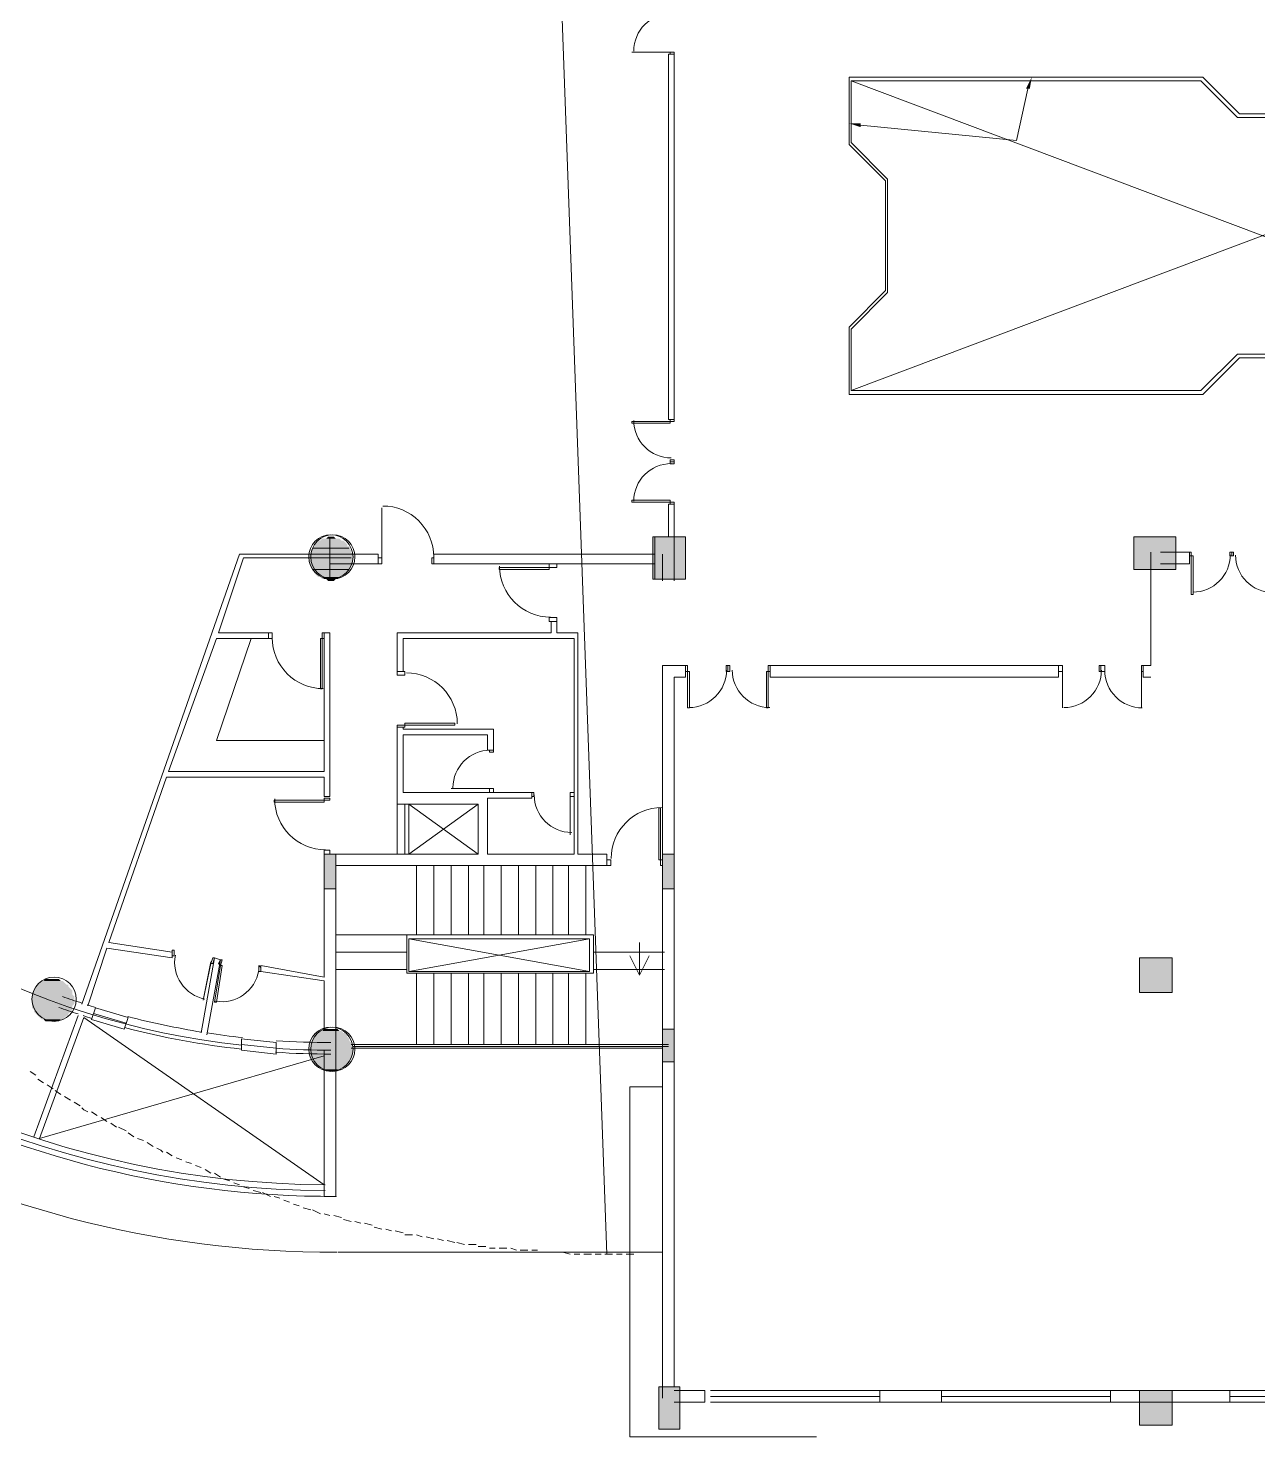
# Model space of a CAD drawing. Header units: inches. Extents: x 1969 to 240164, y 1364 to 46451.
# Drawn here: x 19241 to 21421, y 17804 to 20294 of the extents above; entities that cross this region are included whole.
import ezdxf

# ---------------------------------------------------------------- set-up
doc = ezdxf.new("R2010")
doc.units = ezdxf.units.IN
doc.header["$MEASUREMENT"] = 0
for name, color, linetype in [('PDF_0', 7, 'Continuous'), ('PDF_BH_Waste', 7, 'Continuous'), ('PDF_thin ha', 7, 'Continuous'), ('PDF_TXT', 7, 'Continuous')]:
    doc.layers.add(name, color=color, linetype=linetype)

msp = doc.modelspace()

# ---------------------------------------------------------------- linework, layer by layer
at = {"layer": 'PDF_0', "lineweight": 0}
for points in [[(20379.6, 20251.2), (20311.4, 20251.2), (20379.6, 20251.2)], [(20376.2, 20247.8), (20386.4, 20247.8), (20386.4, 19600.1), (20376.2, 19600.1), (20376.2, 20247.8), (20376.2, 19702.4)], [(20379.6, 20251.2), (20379.6, 20251.2)], [(22162.3, 20111.4), (22162.3, 20206.9), (21651, 20206.9), (21582.8, 20142.1), (21388.5, 20142.1), (21323.8, 20206.9), (20696.6, 20206.9), (20696.6, 20087.6), (20761.3, 20022.8), (20761.3, 19828.5), (20696.6, 19763.8), (20696.6, 19644.5), (21323.8, 19644.5), (21388.5, 19709.2), (21582.8, 19709.2), (21651, 19644.5)], [(20700, 19651.3), (20700, 19760.4), (20764.7, 19825.1), (20764.7, 20026.2), (20700, 20091), (20700, 20200.1)], [(21013.6, 20186.4), (20993.1, 20094.4), (20717, 20121.7)], [(20386.4, 19392.2), (20386.4, 19317.2), (20352.3, 19317.2), (20352.3, 19392.2), (20386.4, 19392.2), (20386.4, 19450.2), (20376.2, 19450.2), (20376.2, 19392.2)], [(19868.3, 19354.7), (19868.3, 19443.3), (19868.3, 19354.7)], [(19776.2, 19317.2), (19776.2, 19392.2)], [(19861.4, 19344.5), (19861.4, 19361.5), (19616, 19361.5), (19336.5, 18563.9), (19616, 19361.5)], [(19813.7, 19354.7), (19622.8, 19354.7), (19578.5, 19221.8), (19667.1, 19221.8), (19667.1, 19211.6), (19575.1, 19211.6)], [(19810.3, 19371.8), (19745.5, 19371.8), (19810.3, 19371.8)], [(19861.4, 19361.5), (19861.4, 19344.5), (19776.2, 19344.5)], [(19868.3, 19354.7), (19868.3, 19354.7)], [(20352.3, 19361.5), (19960.3, 19361.5), (19960.3, 19344.5), (20352.3, 19344.5)], [(20365.9, 19361.5), (20365.9, 19313.8)], [(20386.4, 19361.5), (20386.4, 19313.8)], [(21231.7, 19361.5), (21231.7, 19163.8), (21231.7, 19364.9)], [(21248.8, 19364.9), (21299.9, 19364.9), (21299.9, 19344.5), (21248.8, 19344.5)], [(19810.3, 19334.3), (19745.5, 19334.3), (19810.3, 19334.3)], [(19786.4, 18809.3), (20267.1, 18809.3), (20267.1, 18829.8), (20215.9, 18829.8), (20215.9, 19221.8), (20178.4, 19221.8), (20178.4, 19242.2), (20178.4, 19249), (20164.8, 19249), (20164.8, 19242.2), (20178.4, 19242.2), (20168.2, 19242.2), (20168.2, 19221.8), (19895.5, 19221.8), (19895.5, 19153.6), (19909.2, 19153.6), (19909.2, 19146.8), (19895.5, 19146.8), (19895.5, 19153.6), (19905.8, 19153.6), (19905.8, 19211.6), (20209.1, 19211.6), (20209.1, 18829.8), (20055.7, 18829.8), (20055.7, 18928.6), (20055.7, 18829.8), (20209.1, 18829.8), (20209.1, 19140), (20209.1, 18829.8), (20055.7, 18829.8)], [(19489.9, 18976.3), (19575.1, 19211.6), (19489.9, 18976.3), (19766, 18976.3), (19766, 19211.6), (19766, 19221.8), (19776.2, 19221.8), (19776.2, 18932), (19766, 18932), (19766, 18966.1), (19486.5, 18966.1), (19384.2, 18673), (19496.7, 18655.9), (19496.7, 18645.7), (19380.8, 18662.7), (19346.7, 18560.5), (19380.8, 18662.7)], [(19636.5, 19211.6), (19575.1, 19030.9), (19766, 19030.9)], [(20215.9, 19160.4), (20215.9, 18829.8), (20243.2, 18829.8)], [(20365.9, 19163.8), (20406.8, 19163.8), (20406.8, 19143.4), (20386.4, 19143.4), (20386.4, 17885.6)], [(20365.9, 18488.9), (20365.9, 19163.8), (20365.9, 18683.2)], [(21074.9, 19153.6), (21074.9, 19153.6)], [(21214.7, 19153.6), (21214.7, 19153.6)], [(21214.7, 19153.6), (21214.7, 19088.8), (21214.7, 19153.6)], [(21218.1, 19163.8), (21218.1, 19143.4), (21231.7, 19143.4)], [(19905.8, 18938.9), (20055.7, 18938.9), (19905.8, 18938.9), (20055.7, 18938.9), (19905.8, 18938.9), (19905.8, 19041.1), (20055.7, 19041.1), (20055.7, 19013.8), (20066, 19013.8), (20066, 19051.3), (19905.8, 19051.3), (19905.8, 19054.7), (19895.5, 19054.7), (19895.5, 18829.8), (19786.4, 18829.8), (19786.4, 18768.4), (19766, 18768.4), (19766, 18829.8), (19786.4, 18829.8), (19895.5, 18829.8), (19786.4, 18829.8), (19786.4, 18768.4), (19766, 18768.4), (19766, 18829.8), (19786.4, 18829.8), (19895.5, 18829.8), (19776.2, 18829.8), (19766, 18829.8), (19766, 18611.6)], [(20059.1, 18945.7), (19991, 18945.7), (20059.1, 18945.7)], [(20055.7, 18938.9), (20134.1, 18938.9), (20134.1, 18928.6), (20055.7, 18928.6), (20055.7, 18829.8), (20209.1, 18829.8)], [(20059.1, 18945.7), (20059.1, 18945.7)], [(20202.3, 18932), (20202.3, 18932)], [(20038.7, 18829.8), (19895.5, 18829.8), (20038.7, 18829.8), (19956.9, 18829.8), (20038.7, 18829.8), (19916, 18918.4), (20038.7, 18829.8), (20038.7, 18918.4), (19916, 18918.4), (20038.7, 18829.8), (20038.7, 18918.4), (19916, 18918.4), (19916, 18829.8), (20038.7, 18918.4), (20038.7, 18829.8), (19916, 18918.4), (20038.7, 18918.4), (19916, 18829.8), (20038.7, 18918.4)], [(19895.5, 18918.4), (20038.7, 18918.4), (19916, 18829.8), (19916, 18918.4), (19916, 18829.8), (19916, 18918.4)], [(19909.2, 18918.4), (19909.2, 18829.8)], [(19766, 18604.8), (19766, 18516.2), (19766, 18604.8), (19653.5, 18621.8), (19653.5, 18632.1), (19766, 18611.6), (19766, 18829.8), (19776.2, 18829.8), (19776.2, 18836.6), (19766, 18836.6), (19766, 18829.8), (19776.2, 18829.8)], [(19776.2, 18829.8), (19776.2, 18829.8)], [(19776.2, 18829.8), (19776.2, 18829.8)], [(19803.5, 18829.8), (19922.8, 18829.8)], [(19895.5, 18829.8), (19895.5, 18829.8)], [(20386.4, 18730.9), (20386.4, 18829.8), (20386.4, 18768.4), (20365.9, 18768.4), (20386.4, 18768.4), (20386.4, 18829.8), (20365.9, 18829.8), (20365.9, 18768.4), (20365.9, 18829.8), (20386.4, 18829.8), (20365.9, 18829.8), (20365.9, 18730.9), (20365.9, 18823)], [(19786.4, 18471.9), (19786.4, 18809.3), (20243.2, 18809.3)], [(19960.3, 18686.6), (19960.3, 18809.3)], [(19991, 18686.6), (19991, 18809.3)], [(20021.6, 18686.6), (20021.6, 18809.3)], [(20048.9, 18686.6), (20048.9, 18809.3)], [(20079.6, 18686.6), (20079.6, 18809.3)], [(20110.3, 18686.6), (20110.3, 18809.3)], [(20141, 18686.6), (20141, 18809.3)], [(20171.6, 18686.6), (20171.6, 18809.3)], [(20198.9, 18686.6), (20198.9, 18809.3)], [(20229.6, 18686.6), (20229.6, 18809.3)], [(19912.6, 18686.6), (19786.4, 18686.6)], [(20236.4, 18679.8), (19916, 18621.8)], [(20236.4, 18621.8), (19916, 18679.8)], [(19912.6, 18655.9), (19786.4, 18655.9)], [(20243.2, 18655.9), (20369.3, 18655.9)], [(20325, 18673), (20325, 18615), (20342.1, 18649.1)], [(19547.8, 18512.8), (19571.7, 18645.7), (19581.9, 18642.3), (19558.1, 18509.4)], [(19581.9, 18642.3), (19578.5, 18635.5), (19581.9, 18632.1), (19585.3, 18642.3), (19581.9, 18642.3), (19571.7, 18645.7), (19568.3, 18645.7), (19564.9, 18635.5), (19568.3, 18635.5), (19571.7, 18645.7)], [(20325, 18615), (20308, 18649.1)], [(19912.6, 18625.3), (19786.4, 18625.3)], [(19929.6, 18618.4), (19929.6, 18492.3)], [(19960.3, 18618.4), (19960.3, 18492.3)], [(19991, 18618.4), (19991, 18492.3)], [(20021.6, 18618.4), (20021.6, 18492.3)], [(20048.9, 18618.4), (20048.9, 18492.3)], [(20079.6, 18618.4), (20079.6, 18492.3)], [(20110.3, 18618.4), (20110.3, 18492.3)], [(20141, 18618.4), (20141, 18492.3)], [(20171.6, 18618.4), (20171.6, 18492.3)], [(20198.9, 18618.4), (20198.9, 18492.3)], [(20229.6, 18618.4), (20229.6, 18492.3)], [(20243.2, 18625.3), (20369.3, 18625.3)], [(19329.7, 18543.4), (19251.3, 18328.7)], [(19766, 18243.5), (19339.9, 18540), (19261.5, 18325.3), (19766, 18471.9)], [(19414.9, 18529.8), (19356.9, 18546.9)], [(19680.8, 18485.5), (19680.8, 18485.5)], [(19786.4, 18482.1), (19786.4, 18223), (19766, 18223), (19766, 18482.1)], [(19813.7, 18492.3), (20376.2, 18492.3), (19813.7, 18492.3), (20365.9, 18492.3)], [(19813.7, 18485.5), (20365.9, 18485.5)], [(19817.1, 18488.9), (20376.2, 18488.9)], [(20638.6, 17796.9), (20308, 17796.9), (20308, 18417.3), (20365.9, 18417.3)], [(19789.9, 18124.2), (20365.9, 18124.2)], [(20440.9, 17858.3), (20440.9, 17878.7)], [(20451.1, 17878.7), (20751.1, 17878.7)], [(20860.2, 17878.7), (20751.1, 17878.7)], [(20751.1, 17858.3), (20751.1, 17878.7)], [(20860.2, 17858.3), (20860.2, 17878.7)], [(20860.2, 17858.3), (21160.2, 17858.3), (21160.2, 17878.7), (20860.2, 17878.7)], [(21371.5, 17858.3), (21671.5, 17858.3), (21671.5, 17878.7), (21371.5, 17878.7), (21248.8, 17878.7), (21160.2, 17878.7), (21248.8, 17878.7)], [(21371.5, 17878.7), (21371.5, 17858.3), (21231.7, 17858.3)], [(20451.1, 17868.5), (20751.1, 17868.5)], [(20451.1, 17858.3), (20751.1, 17858.3)], [(20860.2, 17858.3), (20751.1, 17858.3)], [(21160.2, 17868.5), (20860.2, 17868.5)], [(21671.5, 17868.5), (21371.5, 17868.5)]]:
    msp.add_lwpolyline(points, dxfattribs=at)
for points in [[(20386.4, 20247.8), (20386.4, 20251.2), (20379.6, 20251.2), (20379.6, 20247.8)], [(21651, 19651.3), (22158.9, 19651.3), (20700, 20200.1), (21320.4, 20200.1), (21385.1, 20135.3), (21586.2, 20135.3), (21651, 20200.1), (22158.9, 20200.1), (20700, 19651.3), (21320.4, 19651.3), (21385.1, 19716), (21586.2, 19716)], [(20386.4, 19600.1), (20386.4, 19596.7), (20379.6, 19596.7), (20379.6, 19600.1)], [(20379.6, 19596.7), (20379.6, 19593.3), (20311.4, 19593.3), (20311.4, 19596.7)], [(20386.4, 19528.6), (20386.4, 19525.2), (20379.6, 19525.2), (20379.6, 19528.6)], [(20386.4, 19521.7), (20386.4, 19525.2), (20379.6, 19525.2), (20379.6, 19521.7)], [(20379.6, 19453.6), (20379.6, 19457), (20311.4, 19457), (20311.4, 19453.6)], [(20386.4, 19450.2), (20386.4, 19453.6), (20379.6, 19453.6), (20379.6, 19450.2)], [(19861.4, 19344.5), (19868.3, 19344.5), (19868.3, 19354.7), (19861.4, 19354.7)], [(19956.9, 19344.5), (19960.3, 19344.5), (19960.3, 19354.7), (19956.9, 19354.7)], [(21299.9, 19364.9), (21303.3, 19364.9), (21303.3, 19358.1), (21299.9, 19358.1)], [(21303.3, 19358.1), (21306.7, 19358.1), (21306.7, 19290), (21303.3, 19290)], [(21371.5, 19364.9), (21374.9, 19364.9), (21374.9, 19358.1), (21371.5, 19358.1)], [(21378.3, 19364.9), (21374.9, 19364.9), (21374.9, 19358.1), (21378.3, 19358.1)], [(20164.8, 19337.7), (20164.8, 19334.3), (20076.2, 19334.3), (20076.2, 19337.7)], [(20178.4, 19344.5), (20178.4, 19337.7), (20164.8, 19337.7), (20164.8, 19344.5)], [(19674, 19221.8), (19667.1, 19221.8), (19667.1, 19211.6), (19674, 19211.6)], [(19762.6, 19211.6), (19759.2, 19211.6), (19759.2, 19122.9), (19762.6, 19122.9)], [(19766, 19221.8), (19762.6, 19221.8), (19762.6, 19211.6), (19766, 19211.6)], [(20406.8, 19163.8), (20410.2, 19163.8), (20410.2, 19153.6), (20406.8, 19153.6)], [(20410.2, 19153.6), (20413.6, 19153.6), (20413.6, 19088.8), (20410.2, 19088.8)], [(20478.4, 19163.8), (20481.8, 19163.8), (20481.8, 19153.6), (20478.4, 19153.6)], [(20485.2, 19163.8), (20481.8, 19163.8), (20481.8, 19153.6), (20485.2, 19153.6)], [(20553.4, 19153.6), (20550, 19153.6), (20550, 19088.8), (20553.4, 19088.8)], [(20556.8, 19163.8), (20553.4, 19163.8), (20553.4, 19153.6), (20556.8, 19153.6)], [(21068.1, 19143.4), (21068.1, 19163.8), (20556.8, 19163.8), (20556.8, 19143.4)], [(21068.1, 19163.8), (21074.9, 19163.8), (21074.9, 19153.6), (21068.1, 19153.6)], [(21074.9, 19153.6), (21074.9, 19088.8)], [(21139.7, 19163.8), (21143.1, 19163.8), (21143.1, 19153.6), (21139.7, 19153.6)], [(21149.9, 19163.8), (21143.1, 19163.8), (21143.1, 19153.6), (21149.9, 19153.6)], [(21218.1, 19163.8), (21214.7, 19163.8), (21214.7, 19153.6), (21218.1, 19153.6)], [(21231.7, 19163.8), (21218.1, 19163.8)], [(19895.5, 19054.7), (19895.5, 19058.2), (19909.2, 19058.2), (19909.2, 19054.7)], [(19909.2, 19058.2), (19909.2, 19061.6), (19997.8, 19061.6), (19997.8, 19058.2)], [(20066, 19010.4), (20066, 19013.8), (20059.1, 19013.8), (20059.1, 19010.4)], [(19384.2, 18673), (19486.5, 18966.1)], [(19766, 18925.2), (19766, 18921.8), (19677.4, 18921.8), (19677.4, 18925.2)], [(19776.2, 18928.6), (19776.2, 18925.2), (19766, 18925.2), (19766, 18928.6)], [(20066, 18938.9), (20066, 18945.7), (20059.1, 18945.7), (20059.1, 18938.9)], [(20137.5, 18938.9), (20134.1, 18938.9), (20134.1, 18932), (20137.5, 18932)], [(20209.1, 18938.9), (20202.3, 18938.9), (20202.3, 18932), (20209.1, 18932)], [(20202.3, 18932), (20202.3, 18863.9)], [(19991, 18918.4), (19956.9, 18918.4)], [(19991, 18918.4), (19956.9, 18918.4)], [(20362.5, 18819.5), (20359.1, 18819.5), (20359.1, 18911.6), (20362.5, 18911.6)], [(19786.4, 18768.4), (19766, 18768.4), (19766, 18829.8), (19786.4, 18829.8)], [(20386.4, 18768.4), (20365.9, 18768.4), (20365.9, 18829.8), (20386.4, 18829.8)], [(19929.6, 18809.3), (19929.6, 18686.6)], [(20273.9, 18809.3), (20267.1, 18809.3), (20267.1, 18819.5), (20273.9, 18819.5)], [(20365.9, 18809.3), (20362.5, 18809.3), (20362.5, 18819.5), (20365.9, 18819.5)], [(20243.2, 18618.4), (19912.6, 18618.4), (19912.6, 18686.6), (20243.2, 18686.6)], [(20236.4, 18621.8), (19916, 18621.8), (19916, 18679.8), (20236.4, 18679.8)], [(19500.1, 18659.3), (19496.7, 18659.3), (19496.7, 18649.1), (19500.1, 18649.1)], [(19564.9, 18635.5), (19564.9, 18638.9), (19551.2, 18570.7)], [(19581.9, 18632.1), (19585.3, 18632.1), (19575.1, 18567.3), (19571.7, 18567.3)], [(19650.1, 18632.1), (19653.5, 18628.7), (19653.5, 18621.8), (19650.1, 18621.8)], [(21269.2, 18584.3), (21211.3, 18584.3), (21211.3, 18645.7), (21269.2, 18645.7)], [(19353.5, 18536.6), (19411.5, 18519.6), (19418.3, 18540), (19360.4, 18557.1)], [(19619.4, 18482.1), (19619.4, 18502.5), (19680.8, 18495.7), (19680.8, 18475.3)], [(20386.4, 18461.6), (20365.9, 18461.6), (20365.9, 18519.6), (20386.4, 18519.6)], [(20365.9, 17865.1), (20365.9, 18471.9)], [(20396.6, 17810.6), (20359.1, 17810.6), (20359.1, 17885.6), (20396.6, 17885.6)], [(20386.4, 17878.7), (20440.9, 17878.7)], [(20751.1, 17878.7), (20860.2, 17878.7)], [(21269.2, 17817.4), (21211.3, 17817.4), (21211.3, 17878.7), (21269.2, 17878.7)], [(20386.4, 17858.3), (20440.9, 17858.3)], [(20751.1, 17858.3), (20860.2, 17858.3)], [(21160.2, 17858.3), (21248.8, 17858.3)]]:
    msp.add_lwpolyline(points, close=True, dxfattribs=at)
msp.add_lwpolyline([(19345.8, 18562.6, 0.00275), (19360.5, 18558, -0.00275)], format="xyb", close=True, dxfattribs=at)
msp.add_lwpolyline([(19777.9, 18482.1, -0.016969), (19680.8, 18485.5), (19619.4, 18492.3)], format="xyb", dxfattribs=at)
for centre in [(19777.9, 19356.4), (19781.3, 19356.4), (19287.1, 18572.4), (19287.1, 18572.4), (19777.9, 18483.8), (19781.3, 18483.8)]:
    msp.add_circle(centre, 39.2, dxfattribs=at)
for centre, radius, start, end in [((19777.9, 19925.7), 1801.5, 90, 270.3351), ((19777.9, 19925.7), 1702.7, 90, 270.3351), ((19777.9, 19925.7), 1692.4, 90, 269.6594), ((19777.9, 19925.7), 1682.2, 90, 269.6594), ((19777.9, 19925.7), 1443.6, 90, 263.7268), ((20381.3, 20252.9), 66.5, 90.0001, 179.9999), ((20381.3, 19598.4), 66.5, 180.0001, 269.9999), ((20381.3, 19455.3), 66.5, 90.0001, 179.9999), ((19870, 19356.4), 90.3, 359.9995, 90.0005), ((21305.9, 19360.6), 66.5, 270, 360), ((21448.2, 19359.8), 66.5, 180.0001, 269.9999), ((20167.3, 19340.1), 90.3, 180, 270), ((19764.3, 19213.3), 90.3, 179.9995, 270.0005), ((19911.7, 19060.6), 90.3, 0, 90), ((20412.8, 19156), 66.5, 270, 360), ((20555.9, 19156), 66.5, 180, 270), ((21077.5, 19156), 66.5, 270, 360), ((21216.4, 19155.3), 66.5, 180.0001, 269.9999), ((20060.8, 18947.4), 66.5, 90.0001, 179.9999), ((19768.5, 18927.6), 90.3, 180, 270), ((20204.8, 18934.5), 66.5, 180, 270), ((20365, 18822), 90.3, 90, 180), ((19567.4, 18637.9), 66.5, 168.8544, 258.8544), ((19584.4, 18634.5), 66.5, 260.2881, 350.2881), ((19780.4, 19933.1), 1437.8, 250.5639, 252.0062), ((19776.5, 19921.7), 1446.2, 250.5711, 251.998), ((19780, 19932.4), 1457.4, 252.3861, 253.0147), ((19777.9, 19925.6), 1429.9, 255.4263, 260.7769), ((19777.9, 19925.7), 1450.4, 255.3884, 263.7381), ((19778, 19926.1), 1430.4, 261.1777, 263.7038), ((19777.9, 19925.9), 1450.7, 266.1061, 270.0001), ((19777.9, 19926), 1430.3, 266.1059, 269.9996)]:
    msp.add_arc(centre, radius, start, end, dxfattribs=at)
at = {"layer": 'PDF_0', "transparency": 33554559}
for points in [[(21017, 20186.4), (21020.4, 20206.9), (21010.2, 20186.4)], [(20717, 20125.1), (20696.6, 20125.1), (20717, 20118.3)], [(19749, 19375.2), (19810.3, 19371.8), (19745.5, 19371.8)], [(19749, 19375.2), (19810.3, 19375.2), (19745.5, 19375.2)], [(19810.3, 19375.2), (19745.5, 19375.2), (19810.3, 19371.8)], [(19745.5, 19375.2), (19810.3, 19371.8), (19745.5, 19371.8)], [(19752.4, 19382), (19803.5, 19378.6), (19749, 19378.6)], [(19803.5, 19378.6), (19749, 19378.6), (19806.9, 19375.2)], [(19749, 19378.6), (19806.9, 19375.2), (19749, 19375.2)], [(19752.4, 19378.6), (19806.9, 19375.2), (19749, 19375.2)], [(19806.9, 19375.2), (19749, 19375.2), (19810.3, 19371.8)], [(19806.9, 19375.2), (19749, 19375.2), (19810.3, 19375.2)], [(19755.8, 19385.4), (19803.5, 19382), (19752.4, 19382)], [(19755.8, 19382), (19803.5, 19382), (19752.4, 19382)], [(19803.5, 19382), (19752.4, 19382), (19803.5, 19378.6)], [(19803.5, 19382), (19752.4, 19382), (19806.9, 19378.6)], [(19752.4, 19382), (19806.9, 19378.6), (19752.4, 19378.6)], [(19806.9, 19378.6), (19752.4, 19378.6), (19806.9, 19375.2)], [(19759.2, 19385.4), (19800.1, 19382), (19755.8, 19382)], [(19759.2, 19385.4), (19800.1, 19385.4), (19755.8, 19385.4)], [(19800.1, 19385.4), (19755.8, 19385.4), (19803.5, 19382)], [(19800.1, 19382), (19755.8, 19382), (19803.5, 19382)], [(19762.6, 19388.8), (19796.7, 19385.4), (19759.2, 19385.4)], [(19762.6, 19388.8), (19796.7, 19385.4), (19759.2, 19385.4)], [(19796.7, 19385.4), (19759.2, 19385.4), (19800.1, 19382)], [(19796.7, 19385.4), (19759.2, 19385.4), (19800.1, 19385.4)], [(19766, 19388.8), (19793.3, 19388.8), (19762.6, 19388.8)], [(19793.3, 19388.8), (19762.6, 19388.8), (19796.7, 19385.4)], [(19766, 19388.8), (19793.3, 19388.8), (19762.6, 19388.8)], [(19793.3, 19388.8), (19762.6, 19388.8), (19796.7, 19385.4)], [(19769.4, 19388.8), (19789.9, 19388.8), (19766, 19388.8)], [(19789.9, 19388.8), (19766, 19388.8), (19793.3, 19388.8)], [(19769.4, 19388.8), (19789.9, 19388.8), (19766, 19388.8)], [(19789.9, 19388.8), (19766, 19388.8), (19793.3, 19388.8)], [(19772.8, 19392.2), (19786.4, 19388.8), (19769.4, 19388.8)], [(19772.8, 19388.8), (19786.4, 19388.8), (19769.4, 19388.8)], [(19786.4, 19388.8), (19769.4, 19388.8), (19789.9, 19388.8)], [(19786.4, 19388.8), (19769.4, 19388.8), (19789.9, 19388.8)], [(19776.2, 19392.2), (19783, 19388.8), (19772.8, 19388.8)], [(19779.6, 19392.2), (19783, 19392.2), (19772.8, 19392.2)], [(19783, 19392.2), (19772.8, 19392.2), (19786.4, 19388.8)], [(19783, 19388.8), (19772.8, 19388.8), (19786.4, 19388.8)], [(20386.4, 19392.2), (20352.3, 19392.2), (20386.4, 19317.2)], [(20352.3, 19392.2), (20386.4, 19317.2), (20352.3, 19317.2)], [(19742.1, 19361.5), (19817.1, 19358.1), (19738.7, 19358.1)], [(19742.1, 19358.1), (19813.7, 19354.7), (19738.7, 19354.7)], [(19817.1, 19358.1), (19738.7, 19358.1), (19817.1, 19354.7)], [(19738.7, 19358.1), (19817.1, 19354.7), (19738.7, 19354.7)], [(19813.7, 19354.7), (19738.7, 19354.7), (19813.7, 19347.9)], [(19738.7, 19354.7), (19813.7, 19347.9), (19742.1, 19347.9)], [(19817.1, 19354.7), (19738.7, 19354.7), (19817.1, 19347.9)], [(19738.7, 19354.7), (19817.1, 19347.9), (19738.7, 19347.9)], [(19817.1, 19347.9), (19738.7, 19347.9), (19817.1, 19344.5)], [(19738.7, 19347.9), (19817.1, 19344.5), (19742.1, 19344.5)], [(19745.5, 19371.8), (19813.7, 19368.4), (19742.1, 19368.4)], [(19745.5, 19371.8), (19813.7, 19368.4), (19742.1, 19368.4)], [(19813.7, 19368.4), (19742.1, 19368.4), (19813.7, 19364.9)], [(19742.1, 19368.4), (19813.7, 19364.9), (19742.1, 19364.9)], [(19813.7, 19368.4), (19742.1, 19368.4), (19813.7, 19364.9)], [(19742.1, 19368.4), (19813.7, 19364.9), (19742.1, 19364.9)], [(19813.7, 19364.9), (19742.1, 19364.9), (19813.7, 19361.5)], [(19742.1, 19364.9), (19813.7, 19361.5), (19742.1, 19361.5)], [(19813.7, 19364.9), (19742.1, 19364.9), (19817.1, 19361.5)], [(19742.1, 19364.9), (19817.1, 19361.5), (19742.1, 19361.5)], [(19813.7, 19361.5), (19742.1, 19361.5), (19813.7, 19358.1)], [(19742.1, 19361.5), (19813.7, 19358.1), (19742.1, 19358.1)], [(19817.1, 19361.5), (19742.1, 19361.5), (19817.1, 19358.1)], [(19813.7, 19358.1), (19742.1, 19358.1), (19813.7, 19354.7)], [(19813.7, 19347.9), (19742.1, 19347.9), (19813.7, 19344.5)], [(19742.1, 19347.9), (19813.7, 19344.5), (19742.1, 19344.5)], [(19745.5, 19371.8), (19810.3, 19371.8), (19810.3, 19371.8)], [(19810.3, 19371.8), (19745.5, 19371.8), (19813.7, 19368.4)], [(19810.3, 19371.8), (19745.5, 19371.8), (19813.7, 19368.4)], [(19813.7, 19344.5), (19742.1, 19344.5), (19813.7, 19341.1)], [(19742.1, 19344.5), (19813.7, 19341.1), (19742.1, 19341.1)], [(19817.1, 19344.5), (19742.1, 19344.5), (19813.7, 19341.1)], [(19742.1, 19344.5), (19813.7, 19341.1), (19742.1, 19341.1)], [(19813.7, 19341.1), (19742.1, 19341.1), (19813.7, 19337.7)], [(19742.1, 19341.1), (19813.7, 19337.7), (19742.1, 19337.7)], [(19813.7, 19341.1), (19742.1, 19341.1), (19813.7, 19337.7)], [(19742.1, 19341.1), (19813.7, 19337.7), (19742.1, 19337.7)], [(19813.7, 19337.7), (19742.1, 19337.7), (19810.3, 19334.3)], [(19742.1, 19337.7), (19810.3, 19334.3), (19745.5, 19334.3)], [(19813.7, 19337.7), (19742.1, 19337.7), (19810.3, 19334.3)], [(19742.1, 19337.7), (19810.3, 19334.3), (19745.5, 19334.3)], [(19745.5, 19334.3), (19810.3, 19334.3), (19810.3, 19334.3)], [(19810.3, 19334.3), (19745.5, 19334.3), (19806.9, 19330.9)], [(19745.5, 19334.3), (19806.9, 19330.9), (19749, 19330.9)], [(19810.3, 19334.3), (19745.5, 19334.3), (19810.3, 19330.9)], [(19745.5, 19334.3), (19810.3, 19330.9), (19745.5, 19330.9)], [(19810.3, 19330.9), (19745.5, 19330.9), (19806.9, 19330.9)], [(19745.5, 19330.9), (19806.9, 19330.9), (19749, 19330.9)], [(19806.9, 19330.9), (19749, 19330.9), (19803.5, 19327.4)], [(19749, 19330.9), (19803.5, 19327.4), (19749, 19327.4)], [(19806.9, 19330.9), (19749, 19330.9), (19806.9, 19327.4)], [(19749, 19330.9), (19806.9, 19327.4), (19752.4, 19327.4)], [(19803.5, 19327.4), (19749, 19327.4), (19803.5, 19324)], [(19749, 19327.4), (19803.5, 19324), (19752.4, 19324)], [(19806.9, 19327.4), (19752.4, 19327.4), (19803.5, 19324)], [(19752.4, 19327.4), (19803.5, 19324), (19752.4, 19324)], [(19803.5, 19324), (19752.4, 19324), (19800.1, 19324)], [(19752.4, 19324), (19800.1, 19324), (19755.8, 19324)], [(19803.5, 19324), (19752.4, 19324), (19800.1, 19320.6)], [(19752.4, 19324), (19800.1, 19320.6), (19755.8, 19320.6)], [(19800.1, 19324), (19755.8, 19324), (19796.7, 19320.6)], [(19755.8, 19324), (19796.7, 19320.6), (19759.2, 19320.6)], [(19800.1, 19320.6), (19755.8, 19320.6), (19796.7, 19320.6)], [(19755.8, 19320.6), (19796.7, 19320.6), (19759.2, 19320.6)], [(19796.7, 19320.6), (19759.2, 19320.6), (19793.3, 19320.6)], [(19759.2, 19320.6), (19793.3, 19320.6), (19762.6, 19320.6)], [(19796.7, 19320.6), (19759.2, 19320.6), (19793.3, 19317.2)], [(19759.2, 19320.6), (19793.3, 19317.2), (19762.6, 19317.2)], [(19793.3, 19320.6), (19762.6, 19320.6), (19789.9, 19317.2)], [(19762.6, 19320.6), (19789.9, 19317.2), (19766, 19317.2)], [(19793.3, 19317.2), (19762.6, 19317.2), (19789.9, 19317.2)], [(19762.6, 19317.2), (19789.9, 19317.2), (19766, 19317.2)], [(19789.9, 19317.2), (19766, 19317.2), (19786.4, 19317.2)], [(19766, 19317.2), (19786.4, 19317.2), (19769.4, 19317.2)], [(19789.9, 19317.2), (19766, 19317.2), (19786.4, 19317.2)], [(19766, 19317.2), (19786.4, 19317.2), (19769.4, 19317.2)], [(19769.4, 19317.2), (19772.8, 19317.2), (19783, 19317.2)], [(19769.4, 19317.2), (19786.4, 19317.2), (19783, 19317.2)], [(19769.4, 19317.2), (19772.8, 19313.8), (19783, 19313.8)], [(19769.4, 19317.2), (19786.4, 19317.2), (19783, 19313.8)], [(19772.8, 19317.2), (19783, 19317.2), (19776.2, 19317.2)], [(19772.8, 19313.8), (19783, 19313.8), (19779.6, 19313.8)], [(19786.4, 18829.8), (19766, 18829.8), (19786.4, 18768.4)], [(19766, 18829.8), (19786.4, 18768.4), (19766, 18768.4)], [(19786.4, 18829.8), (19766, 18829.8), (19786.4, 18768.4)], [(19766, 18829.8), (19786.4, 18768.4), (19766, 18768.4)], [(19786.4, 18829.8), (19766, 18829.8), (19786.4, 18768.4)], [(19766, 18829.8), (19786.4, 18768.4), (19766, 18768.4)], [(20386.4, 18829.8), (20365.9, 18829.8), (20386.4, 18768.4)], [(20365.9, 18829.8), (20386.4, 18768.4), (20365.9, 18768.4)], [(20386.4, 18829.8), (20365.9, 18829.8), (20386.4, 18768.4)], [(20365.9, 18829.8), (20386.4, 18768.4), (20365.9, 18768.4)], [(20386.4, 18829.8), (20365.9, 18829.8), (20386.4, 18768.4)], [(20365.9, 18829.8), (20386.4, 18768.4), (20365.9, 18768.4)], [(21269.2, 18645.7), (21211.3, 18645.7), (21269.2, 18584.3)], [(21211.3, 18645.7), (21269.2, 18584.3), (21211.3, 18584.3)], [(19261.5, 18601.4), (19309.2, 18598), (19258.1, 18598)], [(19264.9, 18604.8), (19305.8, 18601.4), (19261.5, 18601.4)], [(19264.9, 18601.4), (19305.8, 18601.4), (19261.5, 18601.4)], [(19305.8, 18601.4), (19261.5, 18601.4), (19309.2, 18598)], [(19261.5, 18601.4), (19309.2, 18598), (19261.5, 18598)], [(19305.8, 18601.4), (19261.5, 18601.4), (19309.2, 18598)], [(19268.3, 18604.8), (19302.4, 18601.4), (19264.9, 18601.4)], [(19268.3, 18604.8), (19302.4, 18604.8), (19264.9, 18604.8)], [(19302.4, 18604.8), (19264.9, 18604.8), (19305.8, 18601.4)], [(19302.4, 18601.4), (19264.9, 18601.4), (19305.8, 18601.4)], [(19271.7, 18608.2), (19299, 18604.8), (19268.3, 18604.8)], [(19271.7, 18604.8), (19299, 18604.8), (19268.3, 18604.8)], [(19299, 18604.8), (19268.3, 18604.8), (19302.4, 18601.4)], [(19299, 18604.8), (19268.3, 18604.8), (19302.4, 18604.8)], [(19275.1, 18608.2), (19295.6, 18604.8), (19271.7, 18604.8)], [(19275.1, 18608.2), (19295.6, 18608.2), (19271.7, 18608.2)], [(19295.6, 18608.2), (19271.7, 18608.2), (19299, 18604.8)], [(19295.6, 18604.8), (19271.7, 18604.8), (19299, 18604.8)], [(19278.5, 18608.2), (19292.2, 18608.2), (19275.1, 18608.2)], [(19292.2, 18608.2), (19275.1, 18608.2), (19295.6, 18604.8)], [(19278.5, 18608.2), (19292.2, 18608.2), (19275.1, 18608.2)], [(19292.2, 18608.2), (19275.1, 18608.2), (19295.6, 18608.2)], [(19282, 18608.2), (19288.8, 18608.2), (19278.5, 18608.2)], [(19288.8, 18608.2), (19278.5, 18608.2), (19292.2, 18608.2)], [(19285.4, 18608.2), (19288.8, 18608.2), (19278.5, 18608.2)], [(19288.8, 18608.2), (19278.5, 18608.2), (19292.2, 18608.2)], [(19251.3, 18587.8), (19319.5, 18584.3), (19247.9, 18584.3)], [(19251.3, 18587.8), (19319.5, 18584.3), (19247.9, 18584.3)], [(19319.5, 18584.3), (19247.9, 18584.3), (19319.5, 18580.9)], [(19247.9, 18584.3), (19319.5, 18580.9), (19247.9, 18580.9)], [(19319.5, 18584.3), (19247.9, 18584.3), (19319.5, 18580.9)], [(19247.9, 18584.3), (19319.5, 18580.9), (19247.9, 18580.9)], [(19319.5, 18580.9), (19247.9, 18580.9), (19319.5, 18577.5)], [(19247.9, 18580.9), (19319.5, 18577.5), (19247.9, 18577.5)], [(19319.5, 18580.9), (19247.9, 18580.9), (19322.9, 18577.5)], [(19247.9, 18580.9), (19322.9, 18577.5), (19247.9, 18577.5)], [(19319.5, 18577.5), (19247.9, 18577.5), (19322.9, 18574.1)], [(19247.9, 18577.5), (19322.9, 18574.1), (19247.9, 18574.1)], [(19322.9, 18577.5), (19247.9, 18577.5), (19322.9, 18574.1)], [(19247.9, 18577.5), (19322.9, 18574.1), (19247.9, 18574.1)], [(19254.7, 18594.6), (19316, 18591.2), (19251.3, 18591.2)], [(19254.7, 18594.6), (19316, 18591.2), (19251.3, 18591.2)], [(19316, 18591.2), (19251.3, 18591.2), (19316, 18587.8)], [(19251.3, 18591.2), (19316, 18587.8), (19251.3, 18587.8)], [(19316, 18591.2), (19251.3, 18591.2), (19319.5, 18587.8)], [(19251.3, 18591.2), (19319.5, 18587.8), (19251.3, 18587.8)], [(19316, 18587.8), (19251.3, 18587.8), (19319.5, 18584.3)], [(19319.5, 18587.8), (19251.3, 18587.8), (19319.5, 18584.3)], [(19258.1, 18598), (19312.6, 18594.6), (19254.7, 18594.6)], [(19312.6, 18594.6), (19258.1, 18594.6), (19254.7, 18594.6)], [(19312.6, 18594.6), (19254.7, 18594.6), (19316, 18591.2)], [(19312.6, 18594.6), (19254.7, 18594.6), (19316, 18591.2)], [(19261.5, 18598), (19312.6, 18594.6), (19258.1, 18594.6)], [(19312.6, 18598), (19312.6, 18598), (19258.1, 18598)], [(19312.6, 18598), (19258.1, 18598), (19309.2, 18598)], [(19312.6, 18598), (19258.1, 18598), (19312.6, 18594.6)], [(19258.1, 18594.6), (19312.6, 18594.6), (19312.6, 18594.6)], [(19309.2, 18598), (19261.5, 18598), (19312.6, 18594.6)], [(19322.9, 18574.1), (19247.9, 18574.1), (19322.9, 18570.7)], [(19247.9, 18574.1), (19322.9, 18570.7), (19247.9, 18570.7)], [(19322.9, 18574.1), (19247.9, 18574.1), (19322.9, 18570.7)], [(19247.9, 18574.1), (19322.9, 18570.7), (19247.9, 18570.7)], [(19322.9, 18570.7), (19247.9, 18570.7), (19322.9, 18567.3)], [(19247.9, 18570.7), (19322.9, 18567.3), (19247.9, 18567.3)], [(19322.9, 18570.7), (19247.9, 18570.7), (19322.9, 18567.3)], [(19247.9, 18570.7), (19322.9, 18567.3), (19247.9, 18567.3)], [(19322.9, 18567.3), (19247.9, 18567.3), (19319.5, 18563.9)], [(19247.9, 18567.3), (19319.5, 18563.9), (19247.9, 18563.9)], [(19322.9, 18567.3), (19247.9, 18567.3), (19322.9, 18563.9)], [(19247.9, 18567.3), (19322.9, 18563.9), (19247.9, 18563.9)], [(19319.5, 18563.9), (19247.9, 18563.9), (19319.5, 18560.5)], [(19247.9, 18563.9), (19319.5, 18560.5), (19247.9, 18560.5)], [(19322.9, 18563.9), (19247.9, 18563.9), (19319.5, 18560.5)], [(19247.9, 18563.9), (19319.5, 18560.5), (19247.9, 18560.5)], [(19319.5, 18560.5), (19247.9, 18560.5), (19319.5, 18557.1)], [(19247.9, 18560.5), (19319.5, 18557.1), (19247.9, 18557.1)], [(19319.5, 18560.5), (19247.9, 18560.5), (19319.5, 18557.1)], [(19247.9, 18560.5), (19319.5, 18557.1), (19247.9, 18557.1)], [(19319.5, 18557.1), (19247.9, 18557.1), (19316, 18553.7)], [(19247.9, 18557.1), (19316, 18553.7), (19251.3, 18553.7)], [(19319.5, 18557.1), (19247.9, 18557.1), (19319.5, 18553.7)], [(19247.9, 18557.1), (19319.5, 18553.7), (19251.3, 18553.7)], [(19316, 18553.7), (19251.3, 18553.7), (19316, 18550.3)], [(19251.3, 18553.7), (19316, 18550.3), (19251.3, 18550.3)], [(19319.5, 18553.7), (19251.3, 18553.7), (19316, 18550.3)], [(19251.3, 18553.7), (19316, 18550.3), (19251.3, 18550.3)], [(19316, 18550.3), (19251.3, 18550.3), (19312.6, 18546.9)], [(19251.3, 18550.3), (19312.6, 18546.9), (19254.7, 18546.9)], [(19316, 18550.3), (19251.3, 18550.3), (19312.6, 18546.9)], [(19251.3, 18550.3), (19312.6, 18546.9), (19254.7, 18546.9)], [(19312.6, 18546.9), (19254.7, 18546.9), (19312.6, 18543.4)], [(19254.7, 18546.9), (19312.6, 18543.4), (19258.1, 18543.4)], [(19312.6, 18546.9), (19254.7, 18546.9), (19312.6, 18543.4)], [(19254.7, 18546.9), (19312.6, 18543.4), (19258.1, 18543.4)], [(19312.6, 18543.4), (19258.1, 18543.4), (19309.2, 18543.4)], [(19258.1, 18543.4), (19309.2, 18543.4), (19261.5, 18543.4)], [(19309.2, 18543.4), (19309.2, 18543.4), (19258.1, 18543.4)], [(19309.2, 18543.4), (19258.1, 18543.4), (19312.6, 18543.4)], [(19309.2, 18543.4), (19258.1, 18543.4), (19305.8, 18540)], [(19258.1, 18543.4), (19305.8, 18540), (19261.5, 18540)], [(19309.2, 18543.4), (19261.5, 18543.4), (19305.8, 18540)], [(19261.5, 18543.4), (19305.8, 18540), (19261.5, 18540)], [(19305.8, 18540), (19261.5, 18540), (19302.4, 18536.6)], [(19261.5, 18540), (19302.4, 18536.6), (19264.9, 18536.6)], [(19305.8, 18540), (19261.5, 18540), (19302.4, 18536.6)], [(19261.5, 18540), (19302.4, 18536.6), (19264.9, 18536.6)], [(19302.4, 18536.6), (19264.9, 18536.6), (19299, 18536.6)], [(19264.9, 18536.6), (19299, 18536.6), (19268.3, 18536.6)], [(19302.4, 18536.6), (19264.9, 18536.6), (19299, 18536.6)], [(19264.9, 18536.6), (19299, 18536.6), (19268.3, 18536.6)], [(19299, 18536.6), (19268.3, 18536.6), (19295.6, 18533.2)], [(19268.3, 18536.6), (19295.6, 18533.2), (19271.7, 18533.2)], [(19299, 18536.6), (19268.3, 18536.6), (19295.6, 18533.2)], [(19268.3, 18536.6), (19295.6, 18533.2), (19271.7, 18533.2)], [(19295.6, 18533.2), (19271.7, 18533.2), (19292.2, 18533.2)], [(19271.7, 18533.2), (19292.2, 18533.2), (19275.1, 18533.2)], [(19295.6, 18533.2), (19271.7, 18533.2), (19292.2, 18533.2)], [(19271.7, 18533.2), (19292.2, 18533.2), (19275.1, 18533.2)], [(19275.1, 18533.2), (19278.5, 18533.2), (19288.8, 18533.2)], [(19275.1, 18533.2), (19292.2, 18533.2), (19288.8, 18533.2)], [(19275.1, 18533.2), (19278.5, 18533.2), (19288.8, 18533.2)], [(19275.1, 18533.2), (19292.2, 18533.2), (19288.8, 18533.2)], [(19278.5, 18533.2), (19288.8, 18533.2), (19282, 18533.2)], [(19278.5, 18533.2), (19288.8, 18533.2), (19285.4, 18533.2)], [(19749, 18505.9), (19810.3, 18502.5), (19745.5, 18502.5)], [(19749, 18505.9), (19810.3, 18502.5), (19745.5, 18502.5)], [(19810.3, 18502.5), (19745.5, 18502.5), (19810.3, 18499.1)], [(19745.5, 18502.5), (19810.3, 18499.1), (19745.5, 18499.1)], [(19810.3, 18502.5), (19745.5, 18502.5), (19810.3, 18499.1)], [(19745.5, 18502.5), (19810.3, 18499.1), (19745.5, 18499.1)], [(19752.4, 18512.8), (19803.5, 18509.4), (19749, 18509.4)], [(19803.5, 18509.4), (19749, 18509.4), (19806.9, 18505.9)], [(19749, 18509.4), (19806.9, 18505.9), (19749, 18505.9)], [(19752.4, 18509.4), (19806.9, 18505.9), (19749, 18505.9)], [(19806.9, 18505.9), (19749, 18505.9), (19810.3, 18502.5)], [(19806.9, 18505.9), (19749, 18505.9), (19810.3, 18502.5)], [(19755.8, 18512.8), (19803.5, 18512.8), (19752.4, 18512.8)], [(19803.5, 18512.8), (19752.4, 18512.8), (19803.5, 18509.4)], [(19755.8, 18512.8), (19803.5, 18512.8), (19752.4, 18512.8)], [(19803.5, 18512.8), (19752.4, 18512.8), (19806.9, 18509.4)], [(19752.4, 18512.8), (19806.9, 18509.4), (19752.4, 18509.4)], [(19806.9, 18509.4), (19752.4, 18509.4), (19806.9, 18505.9)], [(19759.2, 18516.2), (19800.1, 18512.8), (19755.8, 18512.8)], [(19759.2, 18516.2), (19800.1, 18512.8), (19755.8, 18512.8)], [(19800.1, 18512.8), (19755.8, 18512.8), (19803.5, 18512.8)], [(19800.1, 18512.8), (19755.8, 18512.8), (19803.5, 18512.8)], [(19762.6, 18516.2), (19796.7, 18516.2), (19759.2, 18516.2)], [(19796.7, 18516.2), (19759.2, 18516.2), (19800.1, 18512.8)], [(19762.6, 18516.2), (19796.7, 18516.2), (19759.2, 18516.2)], [(19796.7, 18516.2), (19759.2, 18516.2), (19800.1, 18512.8)], [(19766, 18519.6), (19793.3, 18516.2), (19762.6, 18516.2)], [(19766, 18519.6), (19793.3, 18516.2), (19762.6, 18516.2)], [(19793.3, 18516.2), (19762.6, 18516.2), (19796.7, 18516.2)], [(19793.3, 18516.2), (19762.6, 18516.2), (19796.7, 18516.2)], [(19769.4, 18519.6), (19789.9, 18519.6), (19766, 18519.6)], [(19789.9, 18519.6), (19766, 18519.6), (19793.3, 18516.2)], [(19769.4, 18519.6), (19789.9, 18519.6), (19766, 18519.6)], [(19789.9, 18519.6), (19766, 18519.6), (19793.3, 18516.2)], [(19772.8, 18519.6), (19786.4, 18519.6), (19769.4, 18519.6)], [(19786.4, 18519.6), (19769.4, 18519.6), (19789.9, 18519.6)], [(19772.8, 18519.6), (19786.4, 18519.6), (19769.4, 18519.6)], [(19786.4, 18519.6), (19769.4, 18519.6), (19789.9, 18519.6)], [(19776.2, 18519.6), (19783, 18519.6), (19772.8, 18519.6)], [(19783, 18519.6), (19772.8, 18519.6), (19786.4, 18519.6)], [(19779.6, 18519.6), (19783, 18519.6), (19772.8, 18519.6)], [(19783, 18519.6), (19772.8, 18519.6), (19786.4, 18519.6)], [(20386.4, 18519.6), (20365.9, 18519.6), (20386.4, 18461.6)], [(20365.9, 18519.6), (20386.4, 18461.6), (20365.9, 18461.6)], [(19742.1, 18488.9), (19817.1, 18485.5), (19738.7, 18485.5)], [(19742.1, 18485.5), (19813.7, 18482.1), (19738.7, 18482.1)], [(19817.1, 18485.5), (19738.7, 18485.5), (19817.1, 18482.1)], [(19738.7, 18485.5), (19817.1, 18482.1), (19738.7, 18482.1)], [(19813.7, 18482.1), (19738.7, 18482.1), (19813.7, 18478.7)], [(19738.7, 18482.1), (19813.7, 18478.7), (19742.1, 18478.7)], [(19817.1, 18482.1), (19738.7, 18482.1), (19817.1, 18478.7)], [(19738.7, 18482.1), (19817.1, 18478.7), (19738.7, 18478.7)], [(19817.1, 18478.7), (19738.7, 18478.7), (19817.1, 18475.3)], [(19738.7, 18478.7), (19817.1, 18475.3), (19742.1, 18475.3)], [(19745.5, 18499.1), (19813.7, 18495.7), (19742.1, 18495.7)], [(19745.5, 18499.1), (19813.7, 18495.7), (19742.1, 18495.7)], [(19813.7, 18495.7), (19742.1, 18495.7), (19813.7, 18492.3)], [(19742.1, 18495.7), (19813.7, 18492.3), (19742.1, 18492.3)], [(19813.7, 18495.7), (19742.1, 18495.7), (19813.7, 18492.3)], [(19742.1, 18495.7), (19813.7, 18492.3), (19742.1, 18492.3)], [(19813.7, 18492.3), (19742.1, 18492.3), (19813.7, 18488.9)], [(19742.1, 18492.3), (19813.7, 18488.9), (19742.1, 18488.9)], [(19813.7, 18492.3), (19742.1, 18492.3), (19817.1, 18488.9)], [(19742.1, 18492.3), (19817.1, 18488.9), (19742.1, 18488.9)], [(19813.7, 18488.9), (19742.1, 18488.9), (19813.7, 18485.5)], [(19742.1, 18488.9), (19813.7, 18485.5), (19742.1, 18485.5)], [(19817.1, 18488.9), (19742.1, 18488.9), (19817.1, 18485.5)], [(19813.7, 18485.5), (19742.1, 18485.5), (19813.7, 18482.1)], [(19813.7, 18478.7), (19742.1, 18478.7), (19813.7, 18475.3)], [(19742.1, 18478.7), (19813.7, 18475.3), (19742.1, 18475.3)], [(19810.3, 18499.1), (19745.5, 18499.1), (19813.7, 18495.7)], [(19810.3, 18499.1), (19745.5, 18499.1), (19813.7, 18495.7)], [(19813.7, 18475.3), (19742.1, 18475.3), (19813.7, 18471.9)], [(19742.1, 18475.3), (19813.7, 18471.9), (19742.1, 18471.9)], [(19817.1, 18475.3), (19742.1, 18475.3), (19813.7, 18471.9)], [(19742.1, 18475.3), (19813.7, 18471.9), (19742.1, 18471.9)], [(19813.7, 18471.9), (19742.1, 18471.9), (19813.7, 18468.5)], [(19742.1, 18471.9), (19813.7, 18468.5), (19742.1, 18468.5)], [(19813.7, 18471.9), (19742.1, 18471.9), (19813.7, 18468.5)], [(19742.1, 18471.9), (19813.7, 18468.5), (19742.1, 18468.5)], [(19813.7, 18468.5), (19742.1, 18468.5), (19810.3, 18465)], [(19742.1, 18468.5), (19810.3, 18465), (19745.5, 18465)], [(19813.7, 18468.5), (19742.1, 18468.5), (19810.3, 18465)], [(19742.1, 18468.5), (19810.3, 18465), (19745.5, 18465)], [(19810.3, 18465), (19745.5, 18465), (19810.3, 18461.6)], [(19745.5, 18465), (19810.3, 18461.6), (19745.5, 18461.6)], [(19810.3, 18465), (19745.5, 18465), (19810.3, 18461.6)], [(19745.5, 18465), (19810.3, 18461.6), (19745.5, 18461.6)], [(19810.3, 18461.6), (19745.5, 18461.6), (19806.9, 18461.6)], [(19745.5, 18461.6), (19806.9, 18461.6), (19749, 18461.6)], [(19810.3, 18461.6), (19745.5, 18461.6), (19806.9, 18458.2)], [(19745.5, 18461.6), (19806.9, 18458.2), (19749, 18458.2)], [(19806.9, 18461.6), (19749, 18461.6), (19803.5, 18458.2)], [(19749, 18461.6), (19803.5, 18458.2), (19749, 18458.2)], [(19803.5, 18458.2), (19749, 18458.2), (19803.5, 18454.8)], [(19749, 18458.2), (19803.5, 18454.8), (19752.4, 18454.8)], [(19806.9, 18458.2), (19749, 18458.2), (19752.4, 18458.2)], [(19749, 18458.2), (19806.9, 18458.2), (19806.9, 18458.2)], [(19806.9, 18458.2), (19752.4, 18458.2), (19803.5, 18454.8)], [(19752.4, 18458.2), (19803.5, 18454.8), (19752.4, 18454.8)], [(19803.5, 18454.8), (19752.4, 18454.8), (19800.1, 18451.4)], [(19752.4, 18454.8), (19800.1, 18451.4), (19755.8, 18451.4)], [(19803.5, 18454.8), (19752.4, 18454.8), (19800.1, 18451.4)], [(19752.4, 18454.8), (19800.1, 18451.4), (19755.8, 18451.4)], [(19800.1, 18451.4), (19755.8, 18451.4), (19796.7, 18451.4)], [(19755.8, 18451.4), (19796.7, 18451.4), (19759.2, 18451.4)], [(19800.1, 18451.4), (19755.8, 18451.4), (19796.7, 18451.4)], [(19755.8, 18451.4), (19796.7, 18451.4), (19759.2, 18451.4)], [(19796.7, 18451.4), (19759.2, 18451.4), (19793.3, 18448)], [(19759.2, 18451.4), (19793.3, 18448), (19762.6, 18448)], [(19796.7, 18451.4), (19759.2, 18451.4), (19793.3, 18448)], [(19759.2, 18451.4), (19793.3, 18448), (19762.6, 18448)], [(19793.3, 18448), (19762.6, 18448), (19789.9, 18448)], [(19762.6, 18448), (19789.9, 18448), (19766, 18448)], [(19793.3, 18448), (19762.6, 18448), (19789.9, 18448)], [(19762.6, 18448), (19789.9, 18448), (19766, 18448)], [(19789.9, 18448), (19766, 18448), (19786.4, 18448)], [(19766, 18448), (19786.4, 18448), (19769.4, 18448)], [(19789.9, 18448), (19766, 18448), (19786.4, 18444.6)], [(19766, 18448), (19786.4, 18444.6), (19769.4, 18444.6)], [(19769.4, 18448), (19772.8, 18444.6), (19783, 18444.6)], [(19769.4, 18448), (19786.4, 18448), (19783, 18444.6)], [(19769.4, 18444.6), (19772.8, 18444.6), (19783, 18444.6)], [(19769.4, 18444.6), (19786.4, 18444.6), (19783, 18444.6)], [(19772.8, 18444.6), (19783, 18444.6), (19776.2, 18444.6)], [(19772.8, 18444.6), (19783, 18444.6), (19779.6, 18444.6)], [(20396.6, 17885.6), (20359.1, 17885.6), (20396.6, 17810.6)], [(20359.1, 17885.6), (20396.6, 17810.6), (20359.1, 17810.6)], [(21269.2, 17878.7), (21211.3, 17878.7), (21269.2, 17817.4)], [(21211.3, 17878.7), (21269.2, 17817.4), (21211.3, 17817.4)]]:
    msp.add_solid(points, dxfattribs=at)
at = {"layer": 'PDF_BH_Waste', "color": 251, "lineweight": 0, "true_color": 0x636466}
msp.add_lwpolyline([(20137.5, 21699.9), (20267.1, 18120.8)], dxfattribs=at)
at = {"layer": 'PDF_thin ha', "lineweight": 0}
for points in [[(20406.8, 19392.2), (20406.8, 19317.2), (20348.9, 19317.2), (20348.9, 19392.2)], [(21276.1, 19334.3), (21201.1, 19334.3), (21201.1, 19392.2), (21276.1, 19392.2)]]:
    msp.add_lwpolyline(points, close=True, dxfattribs=at)
at = {"layer": 'PDF_thin ha', "transparency": 33554559}
for points in [[(20406.8, 19317.2), (20406.8, 19392.2), (20348.9, 19317.2)], [(20406.8, 19392.2), (20348.9, 19317.2), (20348.9, 19392.2)], [(21201.1, 19334.3), (21276.1, 19334.3), (21201.1, 19392.2)], [(21276.1, 19334.3), (21201.1, 19392.2), (21276.1, 19392.2)]]:
    msp.add_solid(points, dxfattribs=at)
at = {"layer": 'PDF_TXT', "lineweight": 0}
for points in [[(19244.5, 18444.6), (19254.7, 18437.8)], [(19258.1, 18431), (19268.3, 18424.1)], [(19275.1, 18420.7), (19285.4, 18413.9)], [(19288.8, 18410.5), (19299, 18403.7)], [(19305.8, 18400.3), (19316, 18393.5)], [(19322.9, 18390.1), (19333.1, 18383.2)], [(19336.5, 18379.8), (19339.9, 18376.4), (19346.7, 18373)], [(19353.5, 18373), (19363.8, 18366.2)], [(19370.6, 18362.8), (19380.8, 18356)], [(19387.6, 18352.6), (19397.9, 18345.7)], [(19401.3, 18345.7), (19414.9, 18338.9)], [(19418.3, 18335.5), (19428.5, 18328.7)], [(19435.3, 18325.3), (19445.6, 18321.9)], [(19452.4, 18318.5), (19462.6, 18311.7)], [(19469.4, 18308.2), (19476.3, 18304.8), (19479.7, 18301.4)], [(19486.5, 18301.4), (19496.7, 18294.6)], [(19503.5, 18291.2), (19513.7, 18287.8)], [(19520.6, 18284.4), (19530.8, 18281)], [(19537.6, 18277.6), (19547.8, 18274.2)], [(19554.7, 18270.7), (19564.9, 18263.9)], [(19571.7, 18263.9), (19581.9, 18257.1)], [(19588.7, 18253.7), (19599, 18250.3)], [(19605.8, 18246.9), (19616, 18243.5)], [(19622.8, 18240.1), (19633.1, 18236.7)], [(19639.9, 18233.3), (19653.5, 18229.8)], [(19656.9, 18229.8), (19670.6, 18223)], [(19677.4, 18223), (19687.6, 18219.6)], [(19694.4, 18216.2), (19704.6, 18212.8)], [(19711.5, 18209.4), (19721.7, 18206)], [(19728.5, 18202.6), (19742.1, 18199.2)], [(19745.5, 18199.2), (19759.2, 18192.3)], [(19766, 18192.3), (19776.2, 18188.9)], [(19783, 18188.9), (19796.7, 18185.5)], [(19800.1, 18182.1), (19813.7, 18178.7)], [(19820.5, 18178.7), (19830.8, 18175.3)], [(19837.6, 18175.3), (19851.2, 18171.9)], [(19854.6, 18168.5), (19868.3, 18165.1)], [(19875.1, 18165.1), (19885.3, 18161.7)], [(19892.1, 18161.7), (19905.8, 18158.3)], [(19909.2, 18154.8), (19922.8, 18154.8)], [(19929.6, 18154.8), (19939.8, 18151.4)], [(19946.7, 18151.4), (19960.3, 18148)], [(19967.1, 18148), (19977.3, 18144.6)], [(19984.2, 18144.6), (19997.8, 18141.2)], [(20001.2, 18141.2), (20014.8, 18137.8)], [(20021.6, 18137.8), (20035.3, 18137.8)], [(20038.7, 18134.4), (20052.3, 18134.4)], [(20059.1, 18131), (20062.6, 18131), (20069.4, 18131)], [(20076.2, 18131), (20089.8, 18131)], [(20096.6, 18131), (20106.9, 18127.6)], [(20113.7, 18127.6), (20127.3, 18127.6)], [(20134.1, 18127.6), (20144.4, 18127.6)], [(20151.2, 18124.2), (20164.8, 18124.2)], [(20171.6, 18124.2), (20181.9, 18124.2)], [(20188.7, 18124.2), (20202.3, 18120.8)], [(20209.1, 18120.8), (20215.9, 18120.8), (20219.4, 18120.8)], [(20226.2, 18120.8), (20239.8, 18120.8)], [(20246.6, 18120.8), (20256.8, 18120.8)], [(20263.7, 18120.8), (20277.3, 18120.8)], [(20284.1, 18120.8), (20294.3, 18120.8)], [(20301.2, 18120.8), (20314.8, 18120.8)], [(20321.6, 18124.2), (20331.8, 18124.2)], [(20338.7, 18124.2), (20352.3, 18124.2)], [(20359.1, 18124.2), (20365.9, 18124.2)]]:
    msp.add_lwpolyline(points, dxfattribs=at)

doc.saveas('drawing.dxf')
